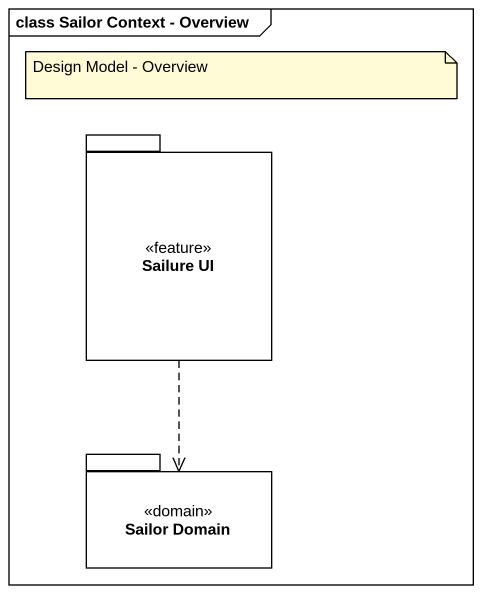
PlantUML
@startuml
mainframe class Sailor Context - Overview
package "Sailure UI" as Sailure_UI <<feature>> {
}
package "Sailor Domain" as Sailor_Domain <<domain>> {
}
Sailure_UI ..> Sailor_Domain
note as N1
  Design Model - Overview
end note
@enduml
